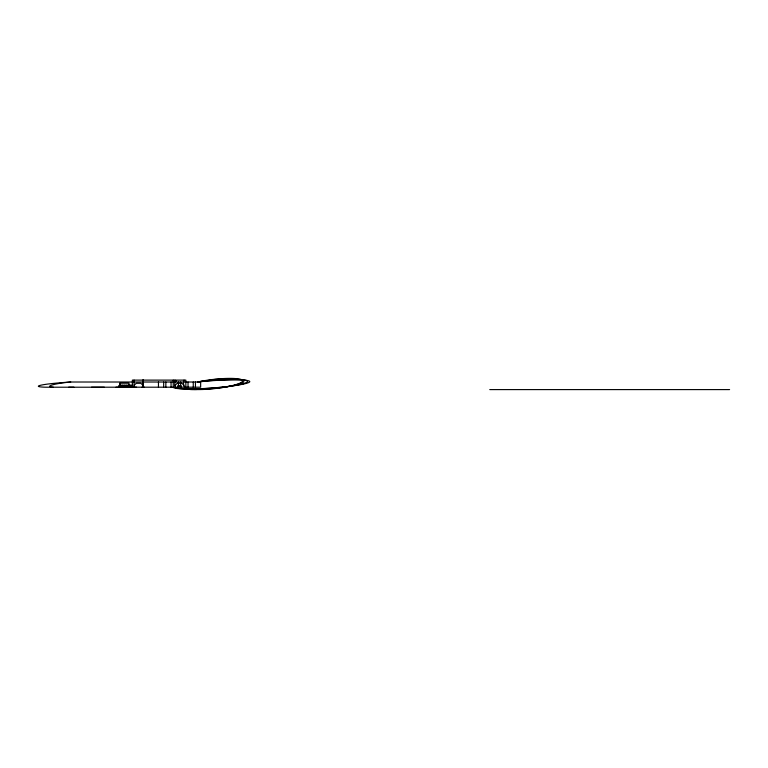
<?xml version="1.0" encoding="UTF-8"?>
<svg xmlns="http://www.w3.org/2000/svg" width="768" height="768" viewBox="0 0 768 768"><rect width="100%" height="100%" fill="white"/><g stroke="black" fill="none" stroke-linecap="round" stroke-linejoin="round"><path stroke-width="1.15" d="M134.093 385.248L136.33 383.29L140.803 383.29L142.973 385.248M175.046 385.248L177.293 383.29L181.795 383.29L184.042 385.248M173.242 380.112L173.242 387.197A38.39 3.619 -4.2 0 0 216.624 387.629A38.39 3.619 -4.2 0 0 248.602 380.813A38.39 3.619 -4.2 0 0 197.597 382.013L214.992 379.43L227.626 378.672L241.939 379.574L243.763 380.333L243.725 382.118C232.138 387.139 219.11 387.926 206.611 389.098C199.056 388.118 180.019 394.349 184.042 380.112M198.442 381.84C200.611 380.832 265.45 376.301 242.688 383.99C227.011 387.322 210.912 388.493 194.89 389.021C189.437 389.021 183.907 389.213 178.512 388.378C173.434 388.886 174.96 383.472 175.046 380.112M104.304 387.216L45.725 387.216A33.206 2.275 -3.4 0 1 41.405 385.085A33.206 2.275 -3.4 0 1 70.742 382.013L200.65 382.013L200.65 387.197L115.978 387.197M119.702 385.219L132.163 385.219L132.163 387.197M119.002 387.206L119.002 385.757L121.306 385.757L123.494 387.206M177.85 386.477L181.104 386.477M68.707 387.216L73.93 387.216M136.522 387.197L91.507 387.216M141.898 387.197L144.038 387.197L142.973 387.197L142.973 380.112M489.763 389.597L729.6 389.597M119.002 385.757L121.19 387.206M195.446 382.013L195.446 387.197M193.258 382.013L193.258 387.197M188.035 382.013L188.035 387.197M181.104 387.197L181.104 385.747L177.85 385.747L177.85 387.197M180.643 382.013L180.643 386.16M178.454 382.013L178.454 387.197M171.053 382.013L171.053 387.197M165.85 382.013L165.85 387.197M163.661 382.013L163.661 387.197M158.458 382.013L158.458 387.197M143.146 380.112L143.146 387.197M143.04 380.112L143.04 387.197M134.093 380.112L134.093 387.197M132.365 387.197L132.365 380.112L185.846 380.112L185.846 387.197A28.531 4.637 -6.4 0 0 220.522 387.84A28.531 4.637 -6.4 0 0 240.029 379.219A28.531 4.637 -6.4 0 0 197.597 382.013M130.138 385.219L130.138 387.197M129.024 387.197L129.024 383.194L119.702 383.194L119.702 387.197M128.16 385.219L128.16 387.197M126.182 385.219L126.182 387.197M124.205 385.219L124.205 387.197M122.218 385.219L122.218 387.197M121.306 385.757L121.306 387.206M120.24 383.194L120.24 387.197M53.338 387.216A19.392 2.198 -5.7 0 1 52.262 384.941A19.392 2.198 -5.7 0 1 70.742 382.013M176.429 381.254L175.325 381.6L176.429 381.254"/></g></svg>
